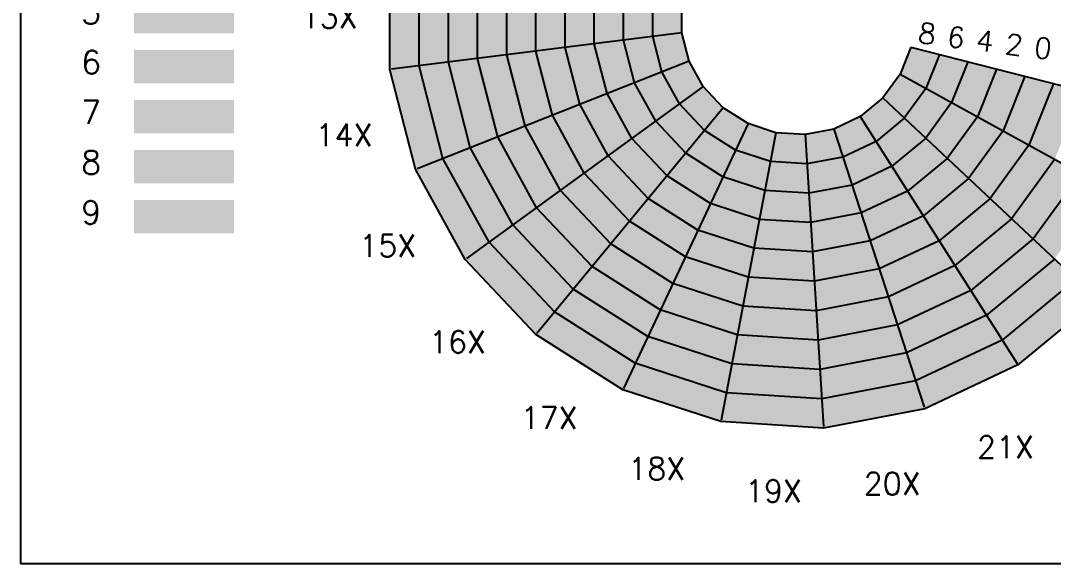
# Model space of a CAD drawing. Extents: x -266 to 266, y -187 to 213.
# Drawn here: x -266.2 to 87.6, y -186.9 to -0.9 of the extents above; entities that cross this region are included whole.
import ezdxf
from ezdxf.enums import TextEntityAlignment as Align

# ---------------------------------------------------------------- set-up
doc = ezdxf.new("R2010")
doc.units = 0
doc.layers.get('0').update_dxf_attribs({"linetype": 'CONTINUOUS'})
for name, color, linetype in [('LINES', 7, 'CONTINUOUS'), ('SHADES', 10, 'CONTINUOUS'), ('TEXT', 7, 'CONTINUOUS')]:
    doc.layers.add(name, color=color, linetype=linetype)
doc.styles.add('ROMANS', font='romans.ttf')

msp = doc.modelspace()

# ---------------------------------------------------------------- linework, layer by layer
for p, q in [((-266.197183, 213.14554), (-266.197183, -186.85446)), ((-266.197183, -186.85446), (266.197183, -186.85446))]:
    msp.add_line(p, q)
at = {"layer": 'LINES', "color": 4}
for p, q in [((-139.684602, -17.64616), (-139.684575, 17.646374)), ((-129.684601, -16.382874), (-129.684576, 16.383073)), ((-119.6846, -15.119588), (-119.684576, 15.119771)), ((-109.684599, -13.856302), (-109.684577, 13.85647)), ((-99.684598, -12.593016), (-99.684578, 12.593168)), ((-89.684597, -11.32973), (-89.684579, 11.329867)), ((-79.684596, -10.066444), (-79.68458, 10.066565)), ((-69.684595, -8.803157), (-69.684581, 8.803264)), ((-59.684594, -7.539871), (-59.684582, 7.539963)), ((-49.684593, -6.276585), (-49.684583, 6.276661)), ((-39.684592, -5.013299), (-139.132631, -17.576431)), ((-46.562737, -18.43545), (-49.684593, -6.276585)), ((-74.677735, -29.566941), (-79.684596, -10.066444)), ((-65.306069, -25.856444), (-69.684595, -8.803157)), ((-55.934403, -22.145947), (-59.684594, -7.539871)), ((-102.792733, -40.698431), (-109.684599, -13.856302)), ((-93.421067, -36.987934), (-99.684598, -12.593016)), ((-84.049401, -33.277438), (-89.684597, -11.32973)), ((-130.907731, -51.829922), (-139.684602, -17.64616)), ((-121.536065, -48.119425), (-129.684601, -16.382874)), ((-112.164399, -44.408928), (-119.6846, -15.119588))]:
    msp.add_line(p, q, dxfattribs=at)
at = {"layer": 'LINES', "color": 6}
for p, q in [((38.743319, -9.947625), (136.371443, -35.014347)), ((48.506131, -12.454297), (43.884964, -24.126007)), ((58.268944, -14.960969), (52.717676, -28.98184)), ((68.031756, -17.467642), (61.550388, -33.837673)), ((35.052252, -19.270174), (122.891829, -67.560477)), ((77.794568, -19.974314), (70.383099, -38.693506)), ((43.884964, -24.126007), (36.506343, -34.281791)), ((87.557381, -22.480986), (79.215811, -43.549339)), ((29.158724, -27.381907), (102.229349, -95.999896)), ((52.717676, -28.98184), (43.853963, -41.181675)), ((21.433046, -33.773133), (75.143423, -118.407288)), ((36.506343, -34.281791), (26.833895, -42.283524)), ((61.550388, -33.837673), (51.201582, -48.081559)), ((12.360651, -38.04227), (43.335959, -133.374715)), ((70.383099, -38.693506), (58.549201, -54.981444)), ((2.51159, -39.921071), (8.805537, -139.961717)), ((26.833895, -42.283524), (15.475374, -47.628427)), ((43.853963, -41.181675), (32.234744, -50.793914)), ((79.215811, -43.549339), (65.89682, -61.881328)), ((15.475374, -47.628427), (3.144478, -49.980662)), ((51.201582, -48.081559), (37.635592, -59.304304)), ((88.048523, -48.405173), (73.244439, -68.781212)), ((32.234744, -50.793914), (18.590097, -57.214585)), ((58.549201, -54.981444), (43.036441, -67.814695)), ((96.881234, -53.261006), (80.592059, -75.681097)), ((18.590097, -57.214585), (3.777366, -60.040252)), ((37.635592, -59.304304), (21.70482, -66.800742)), ((65.89682, -61.881328), (48.43729, -76.325085)), ((21.70482, -66.800742), (4.410254, -70.099843)), ((43.036441, -67.814695), (24.819543, -76.386899)), ((73.244439, -68.781212), (53.838139, -84.835475)), ((24.819543, -76.386899), (5.043143, -80.159434)), ((48.43729, -76.325085), (27.934267, -85.973056)), ((80.592059, -75.681097), (59.238988, -93.345866)), ((53.838139, -84.835475), (31.04899, -95.559214)), ((87.939678, -82.580981), (64.639836, -101.856256)), ((27.934267, -85.973056), (5.676031, -90.219024)), ((95.287297, -89.480865), (70.040685, -110.366646)), ((59.238988, -93.345866), (34.163713, -105.145371)), ((31.04899, -95.559214), (6.308919, -100.278615)), ((102.634916, -96.380749), (75.441534, -118.877037)), ((64.639836, -101.856256), (37.278436, -114.731528)), ((34.163713, -105.145371), (6.941807, -110.338206)), ((70.040685, -110.366646), (40.393159, -124.317685)), ((37.278436, -114.731528), (7.574695, -120.397796)), ((75.441534, -118.877037), (43.507883, -133.903843)), ((40.393159, -124.317685), (8.207583, -130.457387)), ((43.507883, -133.903843), (8.840471, -140.516977))]:
    msp.add_line(p, q, dxfattribs=at)
at = {"layer": 'LINES', "color": 5}
for p, q in [((-37.191071, -14.724954), (-130.390443, -51.625113)), ((-40.515173, -29.435949), (-46.562737, -18.43545)), ((-32.360698, -23.511385), (-113.455344, -82.43)), ((-48.669648, -35.360512), (-55.934403, -22.145947)), ((-56.824122, -41.285075), (-65.306069, -25.856444)), ((-25.496983, -30.82051), (-89.391428, -108.055506)), ((-64.978597, -47.209638), (-74.677735, -29.566941)), ((-31.921891, -38.586878), (-40.515173, -29.435949)), ((-73.133072, -53.134202), (-84.049401, -33.277438)), ((-38.346799, -46.353246), (-48.669648, -35.360512)), ((-81.287547, -59.058765), (-93.421067, -36.987934)), ((-17.031199, -36.193069), (-59.71072, -126.891488)), ((-21.32284, -45.313252), (-31.921891, -38.586878)), ((-89.442022, -64.983328), (-102.792733, -40.698431)), ((-44.771707, -54.119613), (-56.824122, -41.285075)), ((-7.495283, -39.291484), (-26.278168, -137.754411)), ((-97.596497, -70.907892), (-112.164399, -44.408928)), ((-9.383996, -49.192427), (-21.32284, -45.313252)), ((-105.750972, -76.832455), (-121.536065, -48.119425)), ((-51.196616, -61.885981), (-64.978597, -47.209638)), ((-25.614481, -54.433434), (-38.346799, -46.353246)), ((3.144478, -49.980662), (-9.383996, -49.192427)), ((-113.905447, -82.757018), (-130.907731, -51.829922)), ((-57.621524, -69.652349), (-73.133072, -53.134202)), ((-29.906121, -63.553617), (-44.771707, -54.119613)), ((-11.27271, -59.09337), (-25.614481, -54.433434)), ((-64.046432, -77.418716), (-81.287547, -59.058765)), ((3.777366, -60.040252), (-11.27271, -59.09337)), ((-34.197762, -72.6738), (-51.196616, -61.885981)), ((-13.161424, -68.994313), (-29.906121, -63.553617)), ((-70.47134, -85.185084), (-89.442022, -64.983328)), ((-38.489403, -81.793982), (-57.621524, -69.652349)), ((4.410254, -70.099843), (-13.161424, -68.994313)), ((-76.896248, -92.951452), (-97.596497, -70.907892)), ((-15.050138, -78.895256), (-34.197762, -72.6738)), ((-83.321156, -100.717819), (-105.750972, -76.832455)), ((-42.781044, -90.914165), (-64.046432, -77.418716)), ((5.043143, -80.159434), (-15.050138, -78.895256)), ((-89.746064, -108.484187), (-113.905447, -82.757018)), ((-16.938851, -88.796199), (-38.489403, -81.793982)), ((-47.072684, -100.034347), (-70.47134, -85.185084)), ((-18.827565, -98.697142), (-42.781044, -90.914165)), ((5.676031, -90.219024), (-16.938851, -88.796199)), ((-51.364325, -109.15453), (-76.896248, -92.951452)), ((6.308919, -100.278615), (-18.827565, -98.697142)), ((-55.655966, -118.274713), (-83.321156, -100.717819)), ((-20.716279, -108.598085), (-47.072684, -100.034347)), ((-59.947606, -127.394895), (-89.746064, -108.484187)), ((-22.604992, -118.499028), (-51.364325, -109.15453)), ((6.941807, -110.338206), (-20.716279, -108.598085)), ((-24.493706, -128.399971), (-55.655966, -118.274713)), ((7.574695, -120.397796), (-22.604992, -118.499028)), ((-26.38242, -138.300914), (-59.947606, -127.394895)), ((8.207583, -130.457387), (-24.493706, -128.399971)), ((8.840471, -140.516977), (-26.38242, -138.300914))]:
    msp.add_line(p, q, dxfattribs=at)
at = {"layer": 'LINES', "color": 4}
msp.add_lwpolyline([(-37.191071, -14.724954), (-39.684592, -5.013299), (-39.684584, 5.01336), (-37.191048, 14.725011)], dxfattribs=at)
at = {"layer": 'LINES', "color": 6}
msp.add_lwpolyline([(38.743319, -9.947625), (35.052252, -19.270174), (29.158724, -27.381907), (21.433046, -33.773133), (12.360651, -38.04227), (2.51159, -39.921071)], dxfattribs=at)
at = {"layer": 'LINES', "color": 5}
msp.add_lwpolyline([(2.51159, -39.921071), (-7.495283, -39.291484), (-17.031199, -36.193069), (-25.496983, -30.82051), (-32.360698, -23.511385), (-37.191071, -14.724954)], dxfattribs=at)
at = {"layer": 'SHADES', "color": 139}
msp.add_solid([(-129.684576, 16.383073), (-139.684575, 17.646374), (-129.684601, -16.382874), (-139.684602, -17.64616)], dxfattribs=at)
at = {"layer": 'SHADES', "color": 137}
msp.add_solid([(-119.684576, 15.119771), (-129.684576, 16.383073), (-119.6846, -15.119588), (-129.684601, -16.382874)], dxfattribs=at)
at = {"layer": 'SHADES', "color": 135}
msp.add_solid([(-109.684577, 13.85647), (-119.684576, 15.119771), (-109.684599, -13.856302), (-119.6846, -15.119588)], dxfattribs=at)
at = {"layer": 'SHADES', "color": 133}
msp.add_solid([(-99.684578, 12.593168), (-109.684577, 13.85647), (-99.684598, -12.593016), (-109.684599, -13.856302)], dxfattribs=at)
at = {"layer": 'SHADES', "color": 131}
msp.add_solid([(-89.684579, 11.329867), (-99.684578, 12.593168), (-89.684597, -11.32973), (-99.684598, -12.593016)], dxfattribs=at)
at = {"layer": 'SHADES', "color": 130}
msp.add_solid([(-79.68458, 10.066565), (-89.684579, 11.329867), (-79.684596, -10.066444), (-89.684597, -11.32973)], dxfattribs=at)
at = {"layer": 'SHADES', "color": 132}
msp.add_solid([(-69.684581, 8.803264), (-79.68458, 10.066565), (-69.684595, -8.803157), (-79.684596, -10.066444)], dxfattribs=at)
at = {"layer": 'SHADES', "color": 134}
msp.add_solid([(-59.684582, 7.539963), (-69.684581, 8.803264), (-59.684594, -7.539871), (-69.684595, -8.803157)], dxfattribs=at)
at = {"layer": 'SHADES', "color": 136}
msp.add_solid([(-49.684583, 6.276661), (-59.684582, 7.539963), (-49.684593, -6.276585), (-59.684594, -7.539871)], dxfattribs=at)
at = {"layer": 'SHADES', "color": 5}
msp.add_solid([(-227.357758, -5.203352), (-193.072044, -5.203352), (-227.357758, 6.225219), (-193.072044, 6.225219)], dxfattribs=at)
at = {"layer": 'SHADES', "color": 138}
msp.add_solid([(-39.684584, 5.01336), (-49.684583, 6.276661), (-39.684592, -5.013299), (-49.684593, -6.276585)], dxfattribs=at)
at = {"layer": 'SHADES', "color": 146}
msp.add_solid([(-49.684593, -6.276585), (-59.684594, -7.539871), (-46.562737, -18.43545), (-55.934403, -22.145947)], dxfattribs=at)
at = {"layer": 'SHADES', "color": 148}
msp.add_solid([(-39.684592, -5.013299), (-49.684593, -6.276585), (-37.191071, -14.724954), (-46.562737, -18.43545)], dxfattribs=at)
at = {"layer": 'SHADES', "color": 140}
msp.add_solid([(-79.684596, -10.066444), (-89.684597, -11.32973), (-74.677735, -29.566941), (-84.049401, -33.277438)], dxfattribs=at)
at = {"layer": 'SHADES', "color": 142}
msp.add_solid([(-69.684595, -8.803157), (-79.684596, -10.066444), (-65.306069, -25.856444), (-74.677735, -29.566941)], dxfattribs=at)
at = {"layer": 'SHADES', "color": 144}
msp.add_solid([(-59.684594, -7.539871), (-69.684595, -8.803157), (-55.934403, -22.145947), (-65.306069, -25.856444)], dxfattribs=at)
at = {"layer": 'SHADES', "color": 248}
msp.add_solid([(35.052252, -19.270174), (43.884964, -24.126007), (38.743319, -9.947625), (48.506131, -12.454297)], dxfattribs=at)
at = {"layer": 'SHADES', "color": 6}
msp.add_solid([(-227.357758, -22.346209), (-193.072044, -22.346209), (-227.357758, -10.917638), (-193.072044, -10.917638)], dxfattribs=at)
at = {"layer": 'SHADES', "color": 145}
msp.add_solid([(-109.684599, -13.856302), (-119.6846, -15.119588), (-102.792733, -40.698431), (-112.164399, -44.408928)], dxfattribs=at)
at = {"layer": 'SHADES', "color": 143}
msp.add_solid([(-99.684598, -12.593016), (-109.684599, -13.856302), (-93.421067, -36.987934), (-102.792733, -40.698431)], dxfattribs=at)
at = {"layer": 'SHADES', "color": 141}
msp.add_solid([(-89.684597, -11.32973), (-99.684598, -12.593016), (-84.049401, -33.277438), (-93.421067, -36.987934)], dxfattribs=at)
at = {"layer": 'SHADES', "color": 246}
msp.add_solid([(43.884964, -24.126007), (52.717676, -28.98184), (48.506131, -12.454297), (58.268944, -14.960969)], dxfattribs=at)
at = {"layer": 'SHADES', "color": 149}
msp.add_solid([(-129.684601, -16.382874), (-139.684602, -17.64616), (-121.536065, -48.119425), (-130.907731, -51.829922)], dxfattribs=at)
at = {"layer": 'SHADES', "color": 147}
msp.add_solid([(-119.6846, -15.119588), (-129.684601, -16.382874), (-112.164399, -44.408928), (-121.536065, -48.119425)], dxfattribs=at)
at = {"layer": 'SHADES', "color": 158}
msp.add_solid([(-37.191071, -14.724954), (-46.562737, -18.43545), (-32.360698, -23.511385), (-40.515173, -29.435949)], dxfattribs=at)
at = {"layer": 'SHADES', "color": 244}
msp.add_solid([(52.717676, -28.98184), (61.550388, -33.837673), (58.268944, -14.960969), (68.031756, -17.467642)], dxfattribs=at)
at = {"layer": 'SHADES', "color": 242}
msp.add_solid([(61.550388, -33.837673), (70.383099, -38.693506), (68.031756, -17.467642), (77.794568, -19.974314)], dxfattribs=at)
at = {"layer": 'SHADES', "color": 156}
msp.add_solid([(-46.562737, -18.43545), (-55.934403, -22.145947), (-40.515173, -29.435949), (-48.669648, -35.360512)], dxfattribs=at)
at = {"layer": 'SHADES', "color": 238}
msp.add_solid([(29.158724, -27.381907), (36.506343, -34.281791), (35.052252, -19.270174), (43.884964, -24.126007)], dxfattribs=at)
at = {"layer": 'SHADES', "color": 240}
msp.add_solid([(70.383099, -38.693506), (79.215811, -43.549339), (77.794568, -19.974314), (87.557381, -22.480986)], dxfattribs=at)
at = {"layer": 'SHADES', "color": 154}
msp.add_solid([(-55.934403, -22.145947), (-65.306069, -25.856444), (-48.669648, -35.360512), (-56.824122, -41.285075)], dxfattribs=at)
at = {"layer": 'SHADES', "color": 168}
msp.add_solid([(-32.360698, -23.511385), (-40.515173, -29.435949), (-25.496983, -30.82051), (-31.921891, -38.586878)], dxfattribs=at)
at = {"layer": 'SHADES', "color": 236}
msp.add_solid([(36.506343, -34.281791), (43.853963, -41.181675), (43.884964, -24.126007), (52.717676, -28.98184)], dxfattribs=at)
at = {"layer": 'SHADES', "color": 241}
msp.add_solid([(79.215811, -43.549339), (88.048523, -48.405173), (87.557381, -22.480986), (97.320193, -24.987658)], dxfattribs=at)
at = {"layer": 'SHADES', "color": 7}
msp.add_solid([(-227.357758, -39.489066), (-193.072044, -39.489066), (-227.357758, -28.060495), (-193.072044, -28.060495)], dxfattribs=at)
at = {"layer": 'SHADES', "color": 152}
msp.add_solid([(-65.306069, -25.856444), (-74.677735, -29.566941), (-56.824122, -41.285075), (-64.978597, -47.209638)], dxfattribs=at)
at = {"layer": 'SHADES', "color": 228}
msp.add_solid([(21.433046, -33.773133), (26.833895, -42.283524), (29.158724, -27.381907), (36.506343, -34.281791)], dxfattribs=at)
at = {"layer": 'SHADES', "color": 150}
msp.add_solid([(-74.677735, -29.566941), (-84.049401, -33.277438), (-64.978597, -47.209638), (-73.133072, -53.134202)], dxfattribs=at)
at = {"layer": 'SHADES', "color": 166}
msp.add_solid([(-40.515173, -29.435949), (-48.669648, -35.360512), (-31.921891, -38.586878), (-38.346799, -46.353246)], dxfattribs=at)
at = {"layer": 'SHADES', "color": 178}
msp.add_solid([(-25.496983, -30.82051), (-31.921891, -38.586878), (-17.031199, -36.193069), (-21.32284, -45.313252)], dxfattribs=at)
at = {"layer": 'SHADES', "color": 234}
msp.add_solid([(43.853963, -41.181675), (51.201582, -48.081559), (52.717676, -28.98184), (61.550388, -33.837673)], dxfattribs=at)
at = {"layer": 'SHADES', "color": 151}
msp.add_solid([(-84.049401, -33.277438), (-93.421067, -36.987934), (-73.133072, -53.134202), (-81.287547, -59.058765)], dxfattribs=at)
at = {"layer": 'SHADES', "color": 164}
msp.add_solid([(-48.669648, -35.360512), (-56.824122, -41.285075), (-38.346799, -46.353246), (-44.771707, -54.119613)], dxfattribs=at)
at = {"layer": 'SHADES', "color": 218}
msp.add_solid([(12.360651, -38.04227), (15.475374, -47.628427), (21.433046, -33.773133), (26.833895, -42.283524)], dxfattribs=at)
at = {"layer": 'SHADES', "color": 226}
msp.add_solid([(26.833895, -42.283524), (32.234744, -50.793914), (36.506343, -34.281791), (43.853963, -41.181675)], dxfattribs=at)
at = {"layer": 'SHADES', "color": 232}
msp.add_solid([(51.201582, -48.081559), (58.549201, -54.981444), (61.550388, -33.837673), (70.383099, -38.693506)], dxfattribs=at)
at = {"layer": 'SHADES', "color": 153}
msp.add_solid([(-93.421067, -36.987934), (-102.792733, -40.698431), (-81.287547, -59.058765), (-89.442022, -64.983328)], dxfattribs=at)
at = {"layer": 'SHADES', "color": 176}
msp.add_solid([(-31.921891, -38.586878), (-38.346799, -46.353246), (-21.32284, -45.313252), (-25.614481, -54.433434)], dxfattribs=at)
at = {"layer": 'SHADES', "color": 188}
msp.add_solid([(-17.031199, -36.193069), (-21.32284, -45.313252), (-7.495283, -39.291484), (-9.383996, -49.192427)], dxfattribs=at)
at = {"layer": 'SHADES', "color": 208}
msp.add_solid([(2.51159, -39.921071), (3.144478, -49.980662), (12.360651, -38.04227), (15.475374, -47.628427)], dxfattribs=at)
at = {"layer": 'SHADES', "color": 230}
msp.add_solid([(58.549201, -54.981444), (65.89682, -61.881328), (70.383099, -38.693506), (79.215811, -43.549339)], dxfattribs=at)
at = {"layer": 'SHADES', "color": 155}
msp.add_solid([(-102.792733, -40.698431), (-112.164399, -44.408928), (-89.442022, -64.983328), (-97.596497, -70.907892)], dxfattribs=at)
at = {"layer": 'SHADES', "color": 162}
msp.add_solid([(-56.824122, -41.285075), (-64.978597, -47.209638), (-44.771707, -54.119613), (-51.196616, -61.885981)], dxfattribs=at)
at = {"layer": 'SHADES', "color": 198}
msp.add_solid([(-7.495283, -39.291484), (-9.383996, -49.192427), (2.51159, -39.921071), (3.144478, -49.980662)], dxfattribs=at)
at = {"layer": 'SHADES', "color": 216}
msp.add_solid([(15.475374, -47.628427), (18.590097, -57.214585), (26.833895, -42.283524), (32.234744, -50.793914)], dxfattribs=at)
at = {"layer": 'SHADES', "color": 224}
msp.add_solid([(32.234744, -50.793914), (37.635592, -59.304304), (43.853963, -41.181675), (51.201582, -48.081559)], dxfattribs=at)
at = {"layer": 'SHADES', "color": 8}
msp.add_solid([(-227.357758, -56.631924), (-193.072044, -56.631924), (-227.357758, -45.203352), (-193.072044, -45.203352)], dxfattribs=at)
at = {"layer": 'SHADES', "color": 157}
msp.add_solid([(-112.164399, -44.408928), (-121.536065, -48.119425), (-97.596497, -70.907892), (-105.750972, -76.832455)], dxfattribs=at)
at = {"layer": 'SHADES', "color": 186}
msp.add_solid([(-21.32284, -45.313252), (-25.614481, -54.433434), (-9.383996, -49.192427), (-11.27271, -59.09337)], dxfattribs=at)
at = {"layer": 'SHADES', "color": 231}
msp.add_solid([(65.89682, -61.881328), (73.244439, -68.781212), (79.215811, -43.549339), (88.048523, -48.405173)], dxfattribs=at)
at = {"layer": 'SHADES', "color": 159}
msp.add_solid([(-121.536065, -48.119425), (-130.907731, -51.829922), (-105.750972, -76.832455), (-113.905447, -82.757018)], dxfattribs=at)
at = {"layer": 'SHADES', "color": 160}
msp.add_solid([(-64.978597, -47.209638), (-73.133072, -53.134202), (-51.196616, -61.885981), (-57.621524, -69.652349)], dxfattribs=at)
at = {"layer": 'SHADES', "color": 174}
msp.add_solid([(-38.346799, -46.353246), (-44.771707, -54.119613), (-25.614481, -54.433434), (-29.906121, -63.553617)], dxfattribs=at)
at = {"layer": 'SHADES', "color": 196}
msp.add_solid([(-9.383996, -49.192427), (-11.27271, -59.09337), (3.144478, -49.980662), (3.777366, -60.040252)], dxfattribs=at)
at = {"layer": 'SHADES', "color": 206}
msp.add_solid([(3.144478, -49.980662), (3.777366, -60.040252), (15.475374, -47.628427), (18.590097, -57.214585)], dxfattribs=at)
at = {"layer": 'SHADES', "color": 222}
msp.add_solid([(37.635592, -59.304304), (43.036441, -67.814695), (51.201582, -48.081559), (58.549201, -54.981444)], dxfattribs=at)
at = {"layer": 'SHADES', "color": 233}
msp.add_solid([(73.244439, -68.781212), (80.592059, -75.681097), (88.048523, -48.405173), (96.881234, -53.261006)], dxfattribs=at)
at = {"layer": 'SHADES', "color": 214}
msp.add_solid([(18.590097, -57.214585), (21.70482, -66.800742), (32.234744, -50.793914), (37.635592, -59.304304)], dxfattribs=at)
at = {"layer": 'SHADES', "color": 161}
msp.add_solid([(-73.133072, -53.134202), (-81.287547, -59.058765), (-57.621524, -69.652349), (-64.046432, -77.418716)], dxfattribs=at)
at = {"layer": 'SHADES', "color": 172}
msp.add_solid([(-44.771707, -54.119613), (-51.196616, -61.885981), (-29.906121, -63.553617), (-34.197762, -72.6738)], dxfattribs=at)
at = {"layer": 'SHADES', "color": 184}
msp.add_solid([(-25.614481, -54.433434), (-29.906121, -63.553617), (-11.27271, -59.09337), (-13.161424, -68.994313)], dxfattribs=at)
at = {"layer": 'SHADES', "color": 220}
msp.add_solid([(43.036441, -67.814695), (48.43729, -76.325085), (58.549201, -54.981444), (65.89682, -61.881328)], dxfattribs=at)
at = {"layer": 'SHADES', "color": 235}
msp.add_solid([(80.592059, -75.681097), (87.939678, -82.580981), (96.881234, -53.261006), (105.713946, -58.116839)], dxfattribs=at)
at = {"layer": 'SHADES', "color": 163}
msp.add_solid([(-81.287547, -59.058765), (-89.442022, -64.983328), (-64.046432, -77.418716), (-70.47134, -85.185084)], dxfattribs=at)
at = {"layer": 'SHADES', "color": 194}
msp.add_solid([(-11.27271, -59.09337), (-13.161424, -68.994313), (3.777366, -60.040252), (4.410254, -70.099843)], dxfattribs=at)
at = {"layer": 'SHADES', "color": 204}
msp.add_solid([(3.777366, -60.040252), (4.410254, -70.099843), (18.590097, -57.214585), (21.70482, -66.800742)], dxfattribs=at)
at = {"layer": 'SHADES', "color": 212}
msp.add_solid([(21.70482, -66.800742), (24.819543, -76.386899), (37.635592, -59.304304), (43.036441, -67.814695)], dxfattribs=at)
at = {"layer": 'SHADES', "color": 9}
msp.add_solid([(-227.357758, -73.774781), (-193.072044, -73.774781), (-227.357758, -62.346209), (-193.072044, -62.346209)], dxfattribs=at)
at = {"layer": 'SHADES', "color": 170}
msp.add_solid([(-51.196616, -61.885981), (-57.621524, -69.652349), (-34.197762, -72.6738), (-38.489403, -81.793982)], dxfattribs=at)
at = {"layer": 'SHADES', "color": 182}
msp.add_solid([(-29.906121, -63.553617), (-34.197762, -72.6738), (-13.161424, -68.994313), (-15.050138, -78.895256)], dxfattribs=at)
at = {"layer": 'SHADES', "color": 221}
msp.add_solid([(48.43729, -76.325085), (53.838139, -84.835475), (65.89682, -61.881328), (73.244439, -68.781212)], dxfattribs=at)
at = {"layer": 'SHADES', "color": 165}
msp.add_solid([(-89.442022, -64.983328), (-97.596497, -70.907892), (-70.47134, -85.185084), (-76.896248, -92.951452)], dxfattribs=at)
at = {"layer": 'SHADES', "color": 202}
msp.add_solid([(4.410254, -70.099843), (5.043143, -80.159434), (21.70482, -66.800742), (24.819543, -76.386899)], dxfattribs=at)
at = {"layer": 'SHADES', "color": 171}
msp.add_solid([(-57.621524, -69.652349), (-64.046432, -77.418716), (-38.489403, -81.793982), (-42.781044, -90.914165)], dxfattribs=at)
at = {"layer": 'SHADES', "color": 192}
msp.add_solid([(-13.161424, -68.994313), (-15.050138, -78.895256), (4.410254, -70.099843), (5.043143, -80.159434)], dxfattribs=at)
at = {"layer": 'SHADES', "color": 210}
msp.add_solid([(24.819543, -76.386899), (27.934267, -85.973056), (43.036441, -67.814695), (48.43729, -76.325085)], dxfattribs=at)
at = {"layer": 'SHADES', "color": 223}
msp.add_solid([(53.838139, -84.835475), (59.238988, -93.345866), (73.244439, -68.781212), (80.592059, -75.681097)], dxfattribs=at)
at = {"layer": 'SHADES', "color": 167}
msp.add_solid([(-97.596497, -70.907892), (-105.750972, -76.832455), (-76.896248, -92.951452), (-83.321156, -100.717819)], dxfattribs=at)
at = {"layer": 'SHADES', "color": 180}
msp.add_solid([(-34.197762, -72.6738), (-38.489403, -81.793982), (-15.050138, -78.895256), (-16.938851, -88.796199)], dxfattribs=at)
at = {"layer": 'SHADES', "color": 169}
msp.add_solid([(-105.750972, -76.832455), (-113.905447, -82.757018), (-83.321156, -100.717819), (-89.746064, -108.484187)], dxfattribs=at)
at = {"layer": 'SHADES', "color": 173}
msp.add_solid([(-64.046432, -77.418716), (-70.47134, -85.185084), (-42.781044, -90.914165), (-47.072684, -100.034347)], dxfattribs=at)
at = {"layer": 'SHADES', "color": 200}
msp.add_solid([(5.043143, -80.159434), (5.676031, -90.219024), (24.819543, -76.386899), (27.934267, -85.973056)], dxfattribs=at)
at = {"layer": 'SHADES', "color": 211}
msp.add_solid([(27.934267, -85.973056), (31.04899, -95.559214), (48.43729, -76.325085), (53.838139, -84.835475)], dxfattribs=at)
at = {"layer": 'SHADES', "color": 225}
msp.add_solid([(59.238988, -93.345866), (64.639836, -101.856256), (80.592059, -75.681097), (87.939678, -82.580981)], dxfattribs=at)
at = {"layer": 'SHADES', "color": 190}
msp.add_solid([(-15.050138, -78.895256), (-16.938851, -88.796199), (5.043143, -80.159434), (5.676031, -90.219024)], dxfattribs=at)
at = {"layer": 'SHADES', "color": 181}
msp.add_solid([(-38.489403, -81.793982), (-42.781044, -90.914165), (-16.938851, -88.796199), (-18.827565, -98.697142)], dxfattribs=at)
at = {"layer": 'SHADES', "color": 213}
msp.add_solid([(31.04899, -95.559214), (34.163713, -105.145371), (53.838139, -84.835475), (59.238988, -93.345866)], dxfattribs=at)
at = {"layer": 'SHADES', "color": 227}
msp.add_solid([(64.639836, -101.856256), (70.040685, -110.366646), (87.939678, -82.580981), (95.287297, -89.480865)], dxfattribs=at)
at = {"layer": 'SHADES', "color": 175}
msp.add_solid([(-70.47134, -85.185084), (-76.896248, -92.951452), (-47.072684, -100.034347), (-51.364325, -109.15453)], dxfattribs=at)
at = {"layer": 'SHADES', "color": 201}
msp.add_solid([(5.676031, -90.219024), (6.308919, -100.278615), (27.934267, -85.973056), (31.04899, -95.559214)], dxfattribs=at)
at = {"layer": 'SHADES', "color": 183}
msp.add_solid([(-42.781044, -90.914165), (-47.072684, -100.034347), (-18.827565, -98.697142), (-20.716279, -108.598085)], dxfattribs=at)
at = {"layer": 'SHADES', "color": 191}
msp.add_solid([(-16.938851, -88.796199), (-18.827565, -98.697142), (5.676031, -90.219024), (6.308919, -100.278615)], dxfattribs=at)
at = {"layer": 'SHADES', "color": 229}
msp.add_solid([(70.040685, -110.366646), (75.441534, -118.877037), (95.287297, -89.480865), (102.634916, -96.380749)], dxfattribs=at)
at = {"layer": 'SHADES', "color": 177}
msp.add_solid([(-76.896248, -92.951452), (-83.321156, -100.717819), (-51.364325, -109.15453), (-55.655966, -118.274713)], dxfattribs=at)
at = {"layer": 'SHADES', "color": 215}
msp.add_solid([(34.163713, -105.145371), (37.278436, -114.731528), (59.238988, -93.345866), (64.639836, -101.856256)], dxfattribs=at)
at = {"layer": 'SHADES', "color": 193}
msp.add_solid([(-18.827565, -98.697142), (-20.716279, -108.598085), (6.308919, -100.278615), (6.941807, -110.338206)], dxfattribs=at)
at = {"layer": 'SHADES', "color": 203}
msp.add_solid([(6.308919, -100.278615), (6.941807, -110.338206), (31.04899, -95.559214), (34.163713, -105.145371)], dxfattribs=at)
at = {"layer": 'SHADES', "color": 179}
msp.add_solid([(-83.321156, -100.717819), (-89.746064, -108.484187), (-55.655966, -118.274713), (-59.947606, -127.394895)], dxfattribs=at)
at = {"layer": 'SHADES', "color": 185}
msp.add_solid([(-47.072684, -100.034347), (-51.364325, -109.15453), (-20.716279, -108.598085), (-22.604992, -118.499028)], dxfattribs=at)
at = {"layer": 'SHADES', "color": 217}
msp.add_solid([(37.278436, -114.731528), (40.393159, -124.317685), (64.639836, -101.856256), (70.040685, -110.366646)], dxfattribs=at)
at = {"layer": 'SHADES', "color": 205}
msp.add_solid([(6.941807, -110.338206), (7.574695, -120.397796), (34.163713, -105.145371), (37.278436, -114.731528)], dxfattribs=at)
at = {"layer": 'SHADES', "color": 187}
msp.add_solid([(-51.364325, -109.15453), (-55.655966, -118.274713), (-22.604992, -118.499028), (-24.493706, -128.399971)], dxfattribs=at)
at = {"layer": 'SHADES', "color": 195}
msp.add_solid([(-20.716279, -108.598085), (-22.604992, -118.499028), (6.941807, -110.338206), (7.574695, -120.397796)], dxfattribs=at)
at = {"layer": 'SHADES', "color": 219}
msp.add_solid([(40.393159, -124.317685), (43.507883, -133.903843), (70.040685, -110.366646), (75.441534, -118.877037)], dxfattribs=at)
at = {"layer": 'SHADES', "color": 207}
msp.add_solid([(7.574695, -120.397796), (8.207583, -130.457387), (37.278436, -114.731528), (40.393159, -124.317685)], dxfattribs=at)
at = {"layer": 'SHADES', "color": 189}
msp.add_solid([(-55.655966, -118.274713), (-59.947606, -127.394895), (-24.493706, -128.399971), (-26.38242, -138.300914)], dxfattribs=at)
at = {"layer": 'SHADES', "color": 197}
msp.add_solid([(-22.604992, -118.499028), (-24.493706, -128.399971), (7.574695, -120.397796), (8.207583, -130.457387)], dxfattribs=at)
at = {"layer": 'SHADES', "color": 209}
msp.add_solid([(8.207583, -130.457387), (8.840471, -140.516977), (40.393159, -124.317685), (43.507883, -133.903843)], dxfattribs=at)
at = {"layer": 'SHADES', "color": 199}
msp.add_solid([(-24.493706, -128.399971), (-26.38242, -138.300914), (8.207583, -130.457387), (8.840471, -140.516977)], dxfattribs=at)

# ---------------------------------------------------------------- texts
at = {"layer": 'TEXT', "color": 5, "style": 'ROMANS'}
msp.add_text('5', height=8, dxfattribs=at).set_placement((-241.998946, 1.980265), align=Align.MIDDLE)
at = {"layer": 'TEXT', "color": 130, "style": 'ROMANS'}
msp.add_text('13X', height=7.6, dxfattribs=at).set_placement((-160.476134, 0.364297), align=Align.MIDDLE)
at = {"layer": 'TEXT', "style": 'ROMANS'}
for s, p in [('8', (44.332241, -5.336747)), ('6', (54.253389, -6.590072)), ('4', (64.174537, -7.843397)), ('2', (74.095685, -9.096722)), ('0', (84.016833, -10.350046))]:
    msp.add_text(s, height=7, rotation=352.800044, dxfattribs=at).set_placement(p, align=Align.MIDDLE)
at = {"layer": 'TEXT', "color": 6, "style": 'ROMANS'}
msp.add_text('6', height=8, dxfattribs=at).set_placement((-241.998946, -15.162592), align=Align.MIDDLE)
at = {"layer": 'TEXT', "color": 7, "style": 'ROMANS'}
msp.add_text('7', height=8, dxfattribs=at).set_placement((-241.998946, -32.305449), align=Align.MIDDLE)
at = {"layer": 'TEXT', "color": 140, "style": 'ROMANS'}
msp.add_text('14X', height=7.6, dxfattribs=at).set_placement((-155.413692, -40.07432), align=Align.MIDDLE)
at = {"layer": 'TEXT', "color": 8, "style": 'ROMANS'}
msp.add_text('8', height=8, dxfattribs=at).set_placement((-241.998946, -49.448306), align=Align.MIDDLE)
at = {"layer": 'TEXT', "color": 9, "style": 'ROMANS'}
msp.add_text('9', height=8, dxfattribs=at).set_placement((-241.998946, -66.591163), align=Align.MIDDLE)
at = {"layer": 'TEXT', "color": 150, "style": 'ROMANS'}
msp.add_text('15X', height=7.6, dxfattribs=at).set_placement((-140.453621, -77.983506), align=Align.MIDDLE)
at = {"layer": 'TEXT', "color": 160, "style": 'ROMANS'}
msp.add_text('16X', height=7.6, dxfattribs=at).set_placement((-116.535916, -110.981286), align=Align.MIDDLE)
at = {"layer": 'TEXT', "color": 170, "style": 'ROMANS'}
msp.add_text('17X', height=7.6, dxfattribs=at).set_placement((-85.163416, -136.99429), align=Align.MIDDLE)
at = {"layer": 'TEXT', "color": 210, "style": 'ROMANS'}
msp.add_text('21X', height=7.6, dxfattribs=at).set_placement((71.166847, -147.006071), align=Align.MIDDLE)
at = {"layer": 'TEXT', "color": 180, "style": 'ROMANS'}
msp.add_text('18X', height=7.6, dxfattribs=at).set_placement((-48.30737, -154.388023), align=Align.MIDDLE)
at = {"layer": 'TEXT', "color": 190, "style": 'ROMANS'}
msp.add_text('19X', height=7.6, dxfattribs=at).set_placement((-8.283579, -162.069575), align=Align.MIDDLE)
at = {"layer": 'TEXT', "color": 200, "style": 'ROMANS'}
msp.add_text('20X', height=7.6, dxfattribs=at).set_placement((32.393115, -159.556284), align=Align.MIDDLE)

doc.saveas('drawing.dxf')
